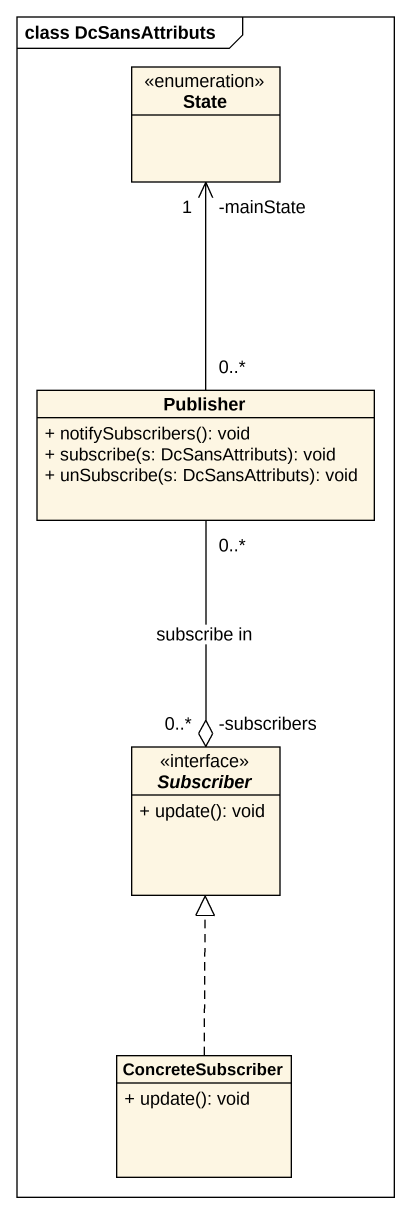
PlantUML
@startuml
mainframe class DcSansAttributs
hide circle
hide empty members
skinparam classAttributeIconSize 0
enum "State" as State_
class Publisher {
  + notifySubscribers(): void
  + subscribe(s: DcSansAttributs): void
  + unSubscribe(s: DcSansAttributs): void
}
interface Subscriber <<interface>> {
  + update(): void
}
class ConcreteSubscriber {
  + update(): void
}
Publisher "0..*" -up-> "-mainState\n1" State_
Publisher "0..*" --o "-subscribers\n0..*" Subscriber : subscribe in
ConcreteSubscriber .up.|> Subscriber
@enduml
